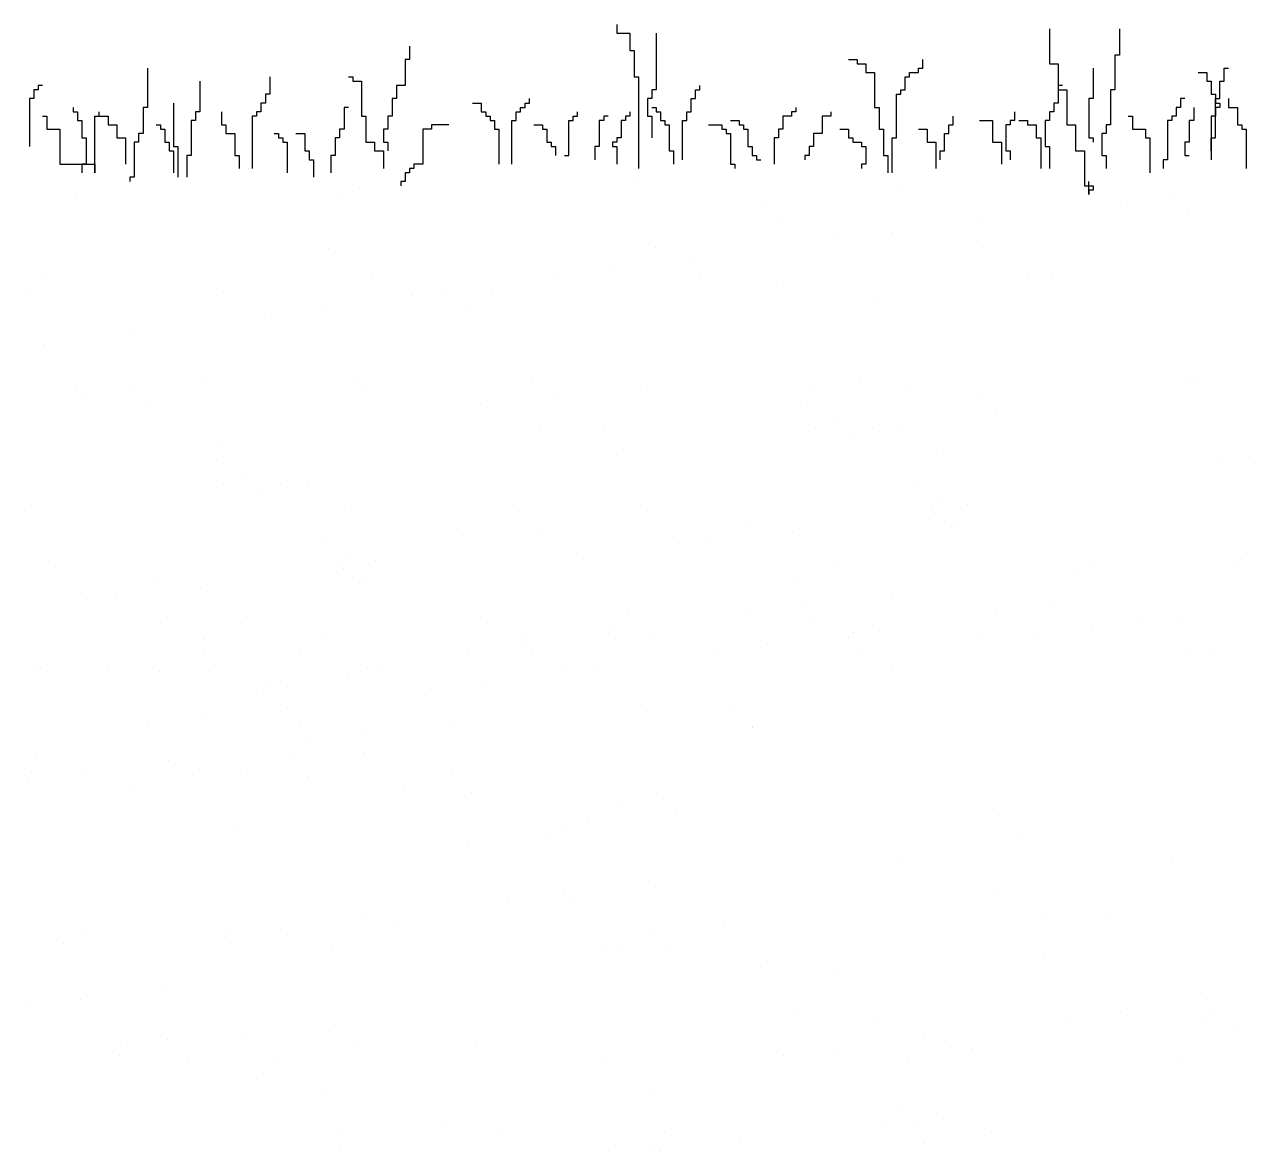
# Model space of a CAD drawing. Extents: x -1292 to 2908, y -1090 to 1828.
# Drawn here: x -538.7 to -305.5, y -196.4 to 18.3 of the extents above; entities that cross this region are included whole.
import ezdxf

# ---------------------------------------------------------------- set-up
doc = ezdxf.new("R2010")
doc.units = 0
doc.header["$MEASUREMENT"] = 0
doc.layers.add('TREE', color=3, linetype='CONTINUOUS')

msp = doc.modelspace()

# ---------------------------------------------------------------- linework, layer by layer
at = {"layer": 'TREE', "linetype": 'CONTINUOUS'}
for p, q in [((-425.92, 18.25), (-425.92, 16.59)), ((-425.92, 16.59), (-423.43, 16.59)), ((-423.43, 16.59), (-423.43, 13.27)), ((-418.43, 16.59), (-418.43, 5.79)), ((-343.55, 17.42), (-343.55, 10.78)), ((-330.24, 17.42), (-330.24, 12.44)), ((-465.38, 14.1), (-465.38, 11.61)), ((-423.43, 13.27), (-422.59, 13.27)), ((-422.59, 13.27), (-422.59, 8.28)), ((-330.24, 12.44), (-331.07, 12.44)), ((-331.07, 12.44), (-331.07, 5.79)), ((-515.3, 9.95), (-515.3, 2.47)), ((-465.38, 11.61), (-466.21, 11.61)), ((-466.21, 11.61), (-466.21, 6.62)), ((-381.82, 11.61), (-380.16, 11.61)), ((-380.16, 11.61), (-380.16, 10.78)), ((-380.16, 10.78), (-378.5, 10.78)), ((-378.5, 10.78), (-378.5, 9.12)), ((-368.51, 9.12), (-368.51, 9.95)), ((-368.51, 9.95), (-367.68, 9.95)), ((-367.68, 9.95), (-367.68, 11.61)), ((-343.55, 10.78), (-341.89, 10.78)), ((-341.89, 10.78), (-341.89, 5.79)), ((-335.23, 9.95), (-335.23, 4.13)), ((-310.27, 7.45), (-310.27, 9.95)), ((-310.27, 9.95), (-309.44, 9.95)), ((-505.32, 7.45), (-505.32, 1.64)), ((-492, 8.28), (-492, 4.96)), ((-477.03, 8.28), (-476.2, 8.28)), ((-476.2, 8.28), (-476.2, 7.45)), ((-476.2, 7.45), (-474.53, 7.45)), ((-474.53, 7.45), (-474.53, 0.81)), ((-422.59, 8.28), (-421.76, 8.28)), ((-421.76, 8.28), (-421.76, -9.16)), ((-378.5, 9.12), (-376.83, 9.12)), ((-376.83, 9.12), (-376.83, 2.47)), ((-371.01, 5.79), (-371.01, 8.28)), ((-371.01, 8.28), (-370.18, 8.28)), ((-370.18, 8.28), (-370.18, 9.12)), ((-370.18, 9.12), (-368.51, 9.12)), ((-315.26, 9.12), (-313.6, 9.12)), ((-313.6, 9.12), (-313.6, 7.45)), ((-313.6, 7.45), (-312.76, 7.45)), ((-312.76, 7.45), (-312.76, 4.96)), ((-311.1, 4.13), (-311.1, 7.45)), ((-311.1, 7.45), (-310.27, 7.45)), ((-536.1, 5.79), (-536.94, 5.79)), ((-536.94, 5.79), (-536.94, 4.13)), ((-535.27, 6.62), (-536.1, 6.62)), ((-536.1, 6.62), (-536.1, 5.79)), ((-492, 4.96), (-492.84, 4.96)), ((-492.84, 4.96), (-492.84, 3.3)), ((-466.21, 6.62), (-467.88, 6.62)), ((-467.88, 6.62), (-467.88, 4.13)), ((-418.43, 5.79), (-419.27, 5.79)), ((-419.27, 5.79), (-419.27, 4.13)), ((-410.95, 4.13), (-410.95, 5.79)), ((-410.95, 5.79), (-410.11, 5.79)), ((-410.11, 5.79), (-410.11, 6.62)), ((-372.67, -3.35), (-372.67, 4.96)), ((-372.67, 4.96), (-371.84, 4.96)), ((-371.84, 4.96), (-371.84, 5.79)), ((-371.84, 5.79), (-371.01, 5.79)), ((-341.05, 6.62), (-341.89, 6.62)), ((-341.89, 6.62), (-341.89, 3.3)), ((-341.89, 5.79), (-340.22, 5.79)), ((-340.22, 5.79), (-340.22, -0.85)), ((-331.07, 5.79), (-331.9, 5.79)), ((-331.9, 5.79), (-331.9, -0.85)), ((-312.76, 4.96), (-311.93, 4.96)), ((-311.93, 4.96), (-311.93, 3.3)), ((-536.94, 4.13), (-537.77, 4.13)), ((-537.77, 4.13), (-537.77, -5.01)), ((-529.45, 2.47), (-529.45, 1.64)), ((-515.3, 2.47), (-516.13, 2.47)), ((-516.13, 2.47), (-516.13, -2.52)), ((-510.31, 3.3), (-510.31, -5.01)), ((-492.84, 3.3), (-493.67, 3.3)), ((-493.67, 3.3), (-493.67, 1.64)), ((-477.03, 2.47), (-477.86, 2.47)), ((-477.86, 2.47), (-477.86, -1.69)), ((-467.88, 4.13), (-468.71, 4.13)), ((-468.71, 4.13), (-468.71, 0.81)), ((-453.38, 3.3), (-451.72, 3.3)), ((-451.72, 3.3), (-451.72, 1.64)), ((-444.23, 1.64), (-444.23, 2.47)), ((-444.23, 2.47), (-443.4, 2.47)), ((-443.4, 2.47), (-443.4, 3.3)), ((-443.4, 3.3), (-442.56, 3.3)), ((-442.56, 3.3), (-442.56, 4.13)), ((-419.27, 4.13), (-420.1, 4.13)), ((-420.1, 4.13), (-420.1, 0.81)), ((-419.27, 2.47), (-418.43, 2.47)), ((-418.43, 2.47), (-418.43, 1.64)), ((-411.78, 1.64), (-411.78, 4.13)), ((-411.78, 4.13), (-410.95, 4.13)), ((-391.81, 2.47), (-391.81, 1.64)), ((-376.83, 2.47), (-376, 2.47)), ((-376, 2.47), (-376, -1.69)), ((-341.89, 3.3), (-342.72, 3.3)), ((-342.72, 3.3), (-342.72, 1.64)), ((-335.23, 4.13), (-336.06, 4.13)), ((-336.06, 4.13), (-336.06, -3.35)), ((-318.59, 2.47), (-319.42, 2.47)), ((-319.42, 2.47), (-319.42, 0.81)), ((-317.76, 4.13), (-318.59, 4.13)), ((-318.59, 4.13), (-318.59, 2.47)), ((-316.09, 2.47), (-316.09, -0.02)), ((-311.93, -3.35), (-311.93, 4.13)), ((-311.93, 4.13), (-311.1, 4.13)), ((-311.93, 3.3), (-311.1, 3.3)), ((-311.1, 2.47), (-311.93, 2.47)), ((-311.93, 2.47), (-311.93, 0.81)), ((-311.1, 3.3), (-311.1, 2.47)), ((-309.44, 4.13), (-309.44, 2.47)), ((-309.44, 2.47), (-307.77, 2.47)), ((-307.77, 2.47), (-307.77, -0.85)), ((-535.27, 0.81), (-534.44, 0.81)), ((-534.44, 0.81), (-534.44, -1.69)), ((-529.45, 1.64), (-528.61, 1.64)), ((-528.61, 1.64), (-528.61, -0.02)), ((-525.29, -9.99), (-525.29, 0.81)), ((-525.29, 0.81), (-524.45, 0.81)), ((-524.45, 0.81), (-524.45, 1.64)), ((-524.45, 0.81), (-522.79, 0.81)), ((-522.79, 0.81), (-522.79, -0.85)), ((-505.32, 1.64), (-506.15, 1.64)), ((-506.15, 1.64), (-506.15, -0.02)), ((-501.16, 1.64), (-501.16, -0.85)), ((-494.5, 0.81), (-495.33, 0.81)), ((-495.33, 0.81), (-495.33, -9.16)), ((-493.67, 1.64), (-494.5, 1.64)), ((-494.5, 1.64), (-494.5, 0.81)), ((-474.53, 0.81), (-473.7, 0.81)), ((-473.7, 0.81), (-473.7, -4.18)), ((-468.71, 0.81), (-469.54, 0.81)), ((-469.54, 0.81), (-469.54, -1.69)), ((-451.72, 1.64), (-450.88, 1.64)), ((-450.88, 1.64), (-450.88, 0.81)), ((-450.88, 0.81), (-450.05, 0.81)), ((-450.05, 0.81), (-450.05, -0.02)), ((-445.06, -0.02), (-445.06, 1.64)), ((-445.06, 1.64), (-444.23, 1.64)), ((-434.24, -0.02), (-434.24, 0.81)), ((-434.24, 0.81), (-433.41, 0.81)), ((-433.41, 0.81), (-433.41, 1.64)), ((-427.59, 0.81), (-428.42, 0.81)), ((-428.42, 0.81), (-428.42, -0.02)), ((-423.43, 0.81), (-424.26, 0.81)), ((-424.26, 0.81), (-424.26, -0.02)), ((-423.43, 1.64), (-423.43, 0.81)), ((-420.1, 0.81), (-419.27, 0.81)), ((-419.27, 0.81), (-419.27, -3.35)), ((-418.43, 1.64), (-417.6, 1.64)), ((-417.6, 1.64), (-417.6, -0.02)), ((-412.61, -0.02), (-412.61, 1.64)), ((-412.61, 1.64), (-411.78, 1.64)), ((-392.64, 0.81), (-394.31, 0.81)), ((-394.31, 0.81), (-394.31, -1.69)), ((-391.81, 1.64), (-392.64, 1.64)), ((-392.64, 1.64), (-392.64, 0.81)), ((-385.15, 0.81), (-386.82, 0.81)), ((-386.82, 0.81), (-386.82, -2.52)), ((-385.15, 1.64), (-385.15, 0.81)), ((-361.86, -0.85), (-361.86, 0.81)), ((-350.21, 1.64), (-350.21, -0.02)), ((-342.72, 1.64), (-343.55, 1.64)), ((-343.55, 1.64), (-343.55, -0.02)), ((-328.57, 0.81), (-327.74, 0.81)), ((-327.74, 0.81), (-327.74, -1.69)), ((-319.42, 0.81), (-320.25, 0.81)), ((-320.25, 0.81), (-320.25, -0.02)), ((-311.93, 0.81), (-312.76, 0.81)), ((-312.76, 0.81), (-312.76, -7.5)), ((-534.44, -1.69), (-531.94, -1.69)), ((-531.94, -1.69), (-531.94, -8.33)), ((-528.61, -0.02), (-527.78, -0.02)), ((-527.78, -0.02), (-527.78, -3.35)), ((-522.79, -0.85), (-521.13, -0.85)), ((-521.13, -0.85), (-521.13, -3.35)), ((-513.64, -0.85), (-512.81, -0.85)), ((-512.81, -0.85), (-512.81, -1.69)), ((-512.81, -1.69), (-511.97, -1.69)), ((-511.97, -1.69), (-511.97, -4.18)), ((-506.15, -0.02), (-506.98, -0.02)), ((-506.98, -0.02), (-506.98, -6.67)), ((-501.16, -0.85), (-500.33, -0.85)), ((-500.33, -0.85), (-500.33, -2.52)), ((-477.86, -1.69), (-478.69, -1.69)), ((-478.69, -1.69), (-478.69, -3.35)), ((-469.54, -1.69), (-470.37, -1.69)), ((-470.37, -1.69), (-470.37, -4.18)), ((-461.22, -1.69), (-462.88, -1.69)), ((-462.88, -1.69), (-462.88, -8.33)), ((-457.89, -0.85), (-461.22, -0.85)), ((-461.22, -0.85), (-461.22, -1.69)), ((-450.05, -0.02), (-449.22, -0.02)), ((-449.22, -0.02), (-449.22, -1.69)), ((-449.22, -1.69), (-448.39, -1.69)), ((-448.39, -1.69), (-448.39, -8.33)), ((-445.89, -8.33), (-445.89, -0.02)), ((-445.89, -0.02), (-445.06, -0.02)), ((-441.73, -0.85), (-440.07, -0.85)), ((-440.07, -0.85), (-440.07, -1.69)), ((-440.07, -1.69), (-439.24, -1.69)), ((-439.24, -1.69), (-439.24, -4.18)), ((-435.08, -6.67), (-435.08, -0.02)), ((-435.08, -0.02), (-434.24, -0.02)), ((-428.42, -0.02), (-429.25, -0.02)), ((-429.25, -0.02), (-429.25, -5.01)), ((-424.26, -0.02), (-425.09, -0.02)), ((-425.09, -0.02), (-425.09, -3.35)), ((-417.6, -0.02), (-416.77, -0.02)), ((-416.77, -0.02), (-416.77, -0.85)), ((-416.77, -0.85), (-415.94, -0.85)), ((-415.94, -0.85), (-415.94, -5.84)), ((-413.44, -7.5), (-413.44, -0.02)), ((-413.44, -0.02), (-412.61, -0.02)), ((-408.45, -0.85), (-405.95, -0.85)), ((-405.95, -0.85), (-405.95, -1.69)), ((-405.95, -1.69), (-405.12, -1.69)), ((-405.12, -1.69), (-405.12, -2.52)), ((-404.29, -0.02), (-402.63, -0.02)), ((-402.63, -0.02), (-402.63, -0.85)), ((-402.63, -0.85), (-401.79, -0.85)), ((-401.79, -0.85), (-401.79, -1.69)), ((-401.79, -1.69), (-400.96, -1.69)), ((-400.96, -1.69), (-400.96, -5.01)), ((-394.31, -1.69), (-395.14, -1.69)), ((-395.14, -1.69), (-395.14, -3.35)), ((-383.49, -1.69), (-381.82, -1.69)), ((-381.82, -1.69), (-381.82, -3.35)), ((-376, -1.69), (-375.17, -1.69)), ((-375.17, -1.69), (-375.17, -6.67)), ((-368.51, -1.69), (-366.85, -1.69)), ((-366.85, -1.69), (-366.85, -4.18)), ((-362.69, -2.52), (-362.69, -0.85)), ((-362.69, -0.85), (-361.86, -0.85)), ((-356.86, -0.02), (-354.37, -0.02)), ((-354.37, -0.02), (-354.37, -4.18)), ((-351.04, -0.85), (-351.87, -0.85)), ((-351.87, -0.85), (-351.87, -5.84)), ((-350.21, -0.02), (-351.04, -0.02)), ((-351.04, -0.02), (-351.04, -0.85)), ((-349.37, -0.02), (-347.71, -0.02)), ((-347.71, -0.02), (-347.71, -0.85)), ((-347.71, -0.85), (-346.05, -0.85)), ((-346.05, -0.85), (-346.05, -3.35)), ((-343.55, -0.02), (-344.38, -0.02)), ((-344.38, -0.02), (-344.38, -5.01)), ((-340.22, -0.85), (-338.56, -0.85)), ((-338.56, -0.85), (-338.56, -5.84)), ((-331.9, -0.85), (-332.73, -0.85)), ((-332.73, -0.85), (-332.73, -2.52)), ((-327.74, -1.69), (-325.25, -1.69)), ((-325.25, -1.69), (-325.25, -3.35)), ((-320.25, -0.02), (-321.09, -0.02)), ((-321.09, -0.02), (-321.09, -7.5)), ((-316.09, -0.02), (-316.92, -0.02)), ((-316.92, -0.02), (-316.92, -4.18)), ((-307.77, -0.85), (-306.94, -0.85)), ((-306.94, -0.85), (-306.94, -1.69)), ((-306.94, -1.69), (-306.11, -1.69)), ((-306.11, -1.69), (-306.11, -9.16)), ((-527.78, -3.35), (-526.95, -3.35)), ((-526.95, -3.35), (-526.95, -8.33)), ((-521.13, -3.35), (-519.46, -3.35)), ((-519.46, -3.35), (-519.46, -8.33)), ((-516.97, -4.18), (-517.8, -4.18)), ((-517.8, -4.18), (-517.8, -10.83)), ((-516.13, -2.52), (-516.97, -2.52)), ((-516.97, -2.52), (-516.97, -4.18)), ((-511.97, -4.18), (-511.14, -4.18)), ((-511.14, -4.18), (-511.14, -5.84)), ((-500.33, -2.52), (-498.66, -2.52)), ((-498.66, -2.52), (-498.66, -6.67)), ((-491.17, -2.52), (-490.34, -2.52)), ((-490.34, -2.52), (-490.34, -3.35)), ((-490.34, -3.35), (-489.51, -3.35)), ((-489.51, -3.35), (-489.51, -4.18)), ((-489.51, -4.18), (-488.68, -4.18)), ((-488.68, -4.18), (-488.68, -9.99)), ((-487.01, -2.52), (-485.35, -2.52)), ((-485.35, -2.52), (-485.35, -5.84)), ((-478.69, -3.35), (-479.52, -3.35)), ((-479.52, -3.35), (-479.52, -6.67)), ((-473.7, -4.18), (-472.04, -4.18)), ((-472.04, -4.18), (-472.04, -5.84)), ((-470.37, -4.18), (-469.54, -4.18)), ((-469.54, -4.18), (-469.54, -5.84)), ((-439.24, -4.18), (-438.4, -4.18)), ((-438.4, -4.18), (-438.4, -5.01)), ((-425.92, -4.18), (-426.75, -4.18)), ((-426.75, -4.18), (-426.75, -5.01)), ((-425.09, -3.35), (-425.92, -3.35)), ((-425.92, -3.35), (-425.92, -4.18)), ((-405.12, -2.52), (-404.29, -2.52)), ((-404.29, -2.52), (-404.29, -8.33)), ((-395.14, -3.35), (-395.97, -3.35)), ((-395.97, -3.35), (-395.97, -8.33)), ((-386.82, -2.52), (-388.48, -2.52)), ((-388.48, -2.52), (-388.48, -5.01)), ((-381.82, -3.35), (-380.99, -3.35)), ((-380.99, -3.35), (-380.99, -4.18)), ((-380.99, -4.18), (-379.33, -4.18)), ((-379.33, -4.18), (-379.33, -5.01)), ((-373.5, -9.99), (-373.5, -3.35)), ((-373.5, -3.35), (-372.67, -3.35)), ((-366.85, -4.18), (-365.18, -4.18)), ((-365.18, -4.18), (-365.18, -9.16)), ((-363.52, -5.84), (-363.52, -2.52)), ((-363.52, -2.52), (-362.69, -2.52)), ((-354.37, -4.18), (-352.7, -4.18)), ((-352.7, -4.18), (-352.7, -8.33)), ((-346.05, -3.35), (-345.21, -3.35)), ((-345.21, -3.35), (-345.21, -9.16)), ((-336.06, -3.35), (-335.23, -3.35)), ((-335.23, -3.35), (-335.23, -4.18)), ((-332.73, -2.52), (-333.57, -2.52)), ((-333.57, -2.52), (-333.57, -6.67)), ((-325.25, -3.35), (-324.41, -3.35)), ((-324.41, -3.35), (-324.41, -9.99)), ((-316.92, -4.18), (-317.76, -4.18)), ((-317.76, -4.18), (-317.76, -6.67)), ((-312.76, -5.84), (-312.76, -3.35)), ((-312.76, -3.35), (-311.93, -3.35)), ((-511.14, -5.84), (-510.31, -5.84)), ((-510.31, -5.01), (-509.48, -5.01)), ((-510.31, -5.84), (-510.31, -9.99)), ((-509.48, -5.01), (-509.48, -10.83)), ((-506.98, -6.67), (-507.81, -6.67)), ((-507.81, -6.67), (-507.81, -10.83)), ((-498.66, -6.67), (-497.83, -6.67)), ((-497.83, -6.67), (-497.83, -9.16)), ((-485.35, -5.84), (-484.52, -5.84)), ((-484.52, -5.84), (-484.52, -7.5)), ((-479.52, -6.67), (-480.36, -6.67)), ((-480.36, -6.67), (-480.36, -9.99)), ((-472.04, -5.84), (-470.37, -5.84)), ((-470.37, -5.84), (-470.37, -9.16)), ((-438.4, -5.01), (-437.57, -5.01)), ((-437.57, -5.01), (-437.57, -6.67)), ((-435.91, -6.67), (-435.08, -6.67)), ((-429.25, -5.01), (-430.08, -5.01)), ((-430.08, -5.01), (-430.08, -7.5)), ((-426.75, -5.01), (-425.92, -5.01)), ((-425.92, -5.01), (-425.92, -8.33)), ((-415.94, -5.84), (-415.11, -5.84)), ((-415.11, -5.84), (-415.11, -8.33)), ((-400.96, -5.01), (-400.13, -5.01)), ((-400.13, -5.01), (-400.13, -6.67)), ((-400.13, -6.67), (-399.3, -6.67)), ((-399.3, -6.67), (-399.3, -7.5)), ((-389.31, -6.67), (-390.14, -6.67)), ((-390.14, -6.67), (-390.14, -7.5)), ((-388.48, -5.01), (-389.31, -5.01)), ((-389.31, -5.01), (-389.31, -6.67)), ((-379.33, -5.01), (-378.5, -5.01)), ((-378.5, -5.01), (-378.5, -8.33)), ((-375.17, -6.67), (-374.34, -6.67)), ((-374.34, -6.67), (-374.34, -9.99)), ((-364.35, -7.5), (-364.35, -5.84)), ((-364.35, -5.84), (-363.52, -5.84)), ((-351.87, -5.84), (-351.04, -5.84)), ((-351.04, -5.84), (-351.04, -7.5)), ((-344.38, -5.01), (-343.55, -5.01)), ((-343.55, -5.01), (-343.55, -9.16)), ((-338.56, -5.84), (-336.89, -5.84)), ((-336.89, -5.84), (-336.89, -12.49)), ((-333.57, -6.67), (-332.73, -6.67)), ((-332.73, -6.67), (-332.73, -9.16)), ((-317.76, -6.67), (-316.92, -6.67)), ((-531.94, -8.33), (-525.29, -8.33)), ((-526.95, -8.33), (-527.78, -8.33)), ((-527.78, -8.33), (-527.78, -9.99)), ((-525.29, -8.33), (-525.29, -9.99)), ((-484.52, -7.5), (-483.68, -7.5)), ((-483.68, -7.5), (-483.68, -10.83)), ((-464.55, -9.16), (-465.38, -9.16)), ((-465.38, -9.16), (-465.38, -9.99)), ((-462.88, -8.33), (-464.55, -8.33)), ((-464.55, -8.33), (-464.55, -9.16)), ((-404.29, -8.33), (-403.46, -8.33)), ((-403.46, -8.33), (-403.46, -9.16)), ((-399.3, -7.5), (-398.47, -7.5)), ((-378.5, -8.33), (-379.33, -8.33)), ((-379.33, -8.33), (-379.33, -9.16)), ((-321.09, -7.5), (-321.92, -7.5)), ((-321.92, -7.5), (-321.92, -9.16)), ((-517.8, -10.83), (-518.63, -10.83)), ((-518.63, -10.83), (-518.63, -11.66)), ((-466.21, -11.66), (-467.04, -11.66)), ((-467.04, -11.66), (-467.04, -12.49)), ((-465.38, -9.99), (-466.21, -9.99)), ((-466.21, -9.99), (-466.21, -11.66)), ((-336.06, -14.15), (-336.06, -11.66)), ((-474.95, -12.74), (-474.95, -12.74)), ((-422.6, -12.07), (-422.6, -12.07)), ((-371.44, -12.32), (-371.44, -12.32)), ((-336.89, -12.49), (-335.23, -12.49)), ((-335.23, -13.32), (-336.06, -13.32)), ((-336.06, -13.32), (-336.06, -14.15)), ((-335.23, -12.49), (-335.23, -13.32)), ((-528.97, -14.69), (-528.97, -14.69)), ((-478.25, -14.5), (-478.25, -14.5)), ((-398.22, -15.18), (-398.22, -15.18)), ((-330.08, -15.66), (-330.08, -15.66)), ((-319.67, -14.29), (-319.67, -14.29)), ((-394.54, -18.56), (-394.54, -18.56)), ((-317.01, -16.95), (-317.01, -16.95)), ((-357.24, -19.23), (-357.24, -19.23)), ((-383.91, -22.74), (-383.91, -22.74)), ((-373.5, -21.37), (-373.5, -21.37)), ((-480.8, -24.37), (-480.8, -24.37)), ((-418.52, -24.26), (-418.52, -24.26)), ((-356.24, -24.14), (-356.24, -24.14)), ((-411.08, -26.32), (-411.08, -26.32)), ((-534.65, -29.86), (-534.65, -29.86)), ((-472.37, -29.74), (-472.37, -29.74)), ((-437.75, -29.83), (-437.75, -29.83)), ((-427.34, -28.46), (-427.34, -28.46)), ((-410.08, -29.63), (-410.08, -29.63)), ((-347.8, -29.52), (-347.8, -29.52)), ((-343.2, -30.16), (-343.2, -30.16)), ((-538.37, -32.05), (-538.37, -32.05)), ((-500.74, -32.52), (-500.74, -32.52)), ((-395.56, -30.82), (-395.56, -30.82)), ((-464.91, -33.41), (-464.91, -33.41)), ((-458.35, -32.74), (-458.35, -32.74)), ((-449.57, -32.77), (-449.57, -32.77)), ((-377.14, -34.5), (-377.14, -34.5)), ((-491.58, -36.92), (-491.58, -36.92)), ((-481.17, -35.55), (-481.17, -35.55)), ((-454.66, -36.11), (-454.66, -36.11)), ((-518.75, -40.5), (-518.75, -40.5)), ((-535.01, -42.64), (-535.01, -42.64)), ((-379.72, -48.97), (-379.72, -48.97)), ((-317.44, -48.86), (-317.44, -48.86)), ((-316.16, -48.91), (-316.16, -48.91)), ((-518.47, -50.29), (-518.47, -50.29)), ((-504.29, -49.2), (-504.29, -49.2)), ((-475.02, -49.41), (-475.02, -49.41)), ((-473.69, -51.28), (-473.69, -51.28)), ((-442.01, -49.09), (-442.01, -49.09)), ((-421.34, -50.61), (-421.34, -50.61)), ((-388.38, -50.68), (-388.38, -50.68)), ((-370.18, -50.85), (-370.18, -50.85)), ((-529.04, -51.35), (-529.04, -51.35)), ((-527.71, -53.22), (-527.71, -53.22)), ((-437.26, -52.06), (-437.26, -52.06)), ((-357.23, -52.75), (-357.23, -52.75)), ((-514.78, -53.67), (-514.78, -53.67)), ((-451.86, -53.93), (-451.86, -53.93)), ((-389.57, -53.81), (-389.57, -53.81)), ((-384.6, -57.04), (-384.6, -57.04)), ((-372.2, -58.08), (-372.2, -58.08)), ((-353.54, -56.12), (-353.54, -56.12)), ((-440.52, -59.14), (-440.52, -59.14)), ((-428.39, -58.35), (-428.39, -58.35)), ((-388.16, -58.48), (-388.16, -58.48)), ((-380.92, -60.42), (-380.92, -60.42)), ((-377.23, -58.6), (-377.23, -58.6)), ((-501.02, -61.39), (-501.02, -61.39)), ((-502.22, -64.53), (-502.22, -64.53)), ((-426.05, -63.57), (-426.05, -63.57)), ((-363.77, -63.45), (-363.77, -63.45)), ((-311.64, -65.01), (-311.64, -65.01)), ((-305.46, -64.02), (-305.46, -64.02)), ((-500.81, -69.19), (-500.81, -69.19)), ((-497.25, -67.75), (-497.25, -67.75)), ((-489.88, -69.31), (-489.88, -69.31)), ((-484.84, -68.8), (-484.84, -68.8)), ((-368.47, -68.92), (-368.47, -68.92)), ((-493.56, -71.13), (-493.56, -71.13)), ((-364.78, -72.3), (-364.78, -72.3)), ((-538.69, -74.28), (-538.69, -74.28)), ((-476.41, -74.17), (-476.41, -74.17)), ((-444.73, -74.59), (-444.73, -74.59)), ((-421.49, -73.27), (-421.49, -73.27)), ((-365.76, -73.55), (-365.76, -73.55)), ((-359.21, -73.16), (-359.21, -73.16)), ((-365.38, -74.7), (-365.38, -74.7)), ((-363.52, -76.36), (-363.52, -76.36)), ((-455.37, -79.05), (-455.37, -79.05)), ((-441.04, -77.97), (-441.04, -77.97)), ((-415.14, -79.17), (-415.14, -79.17)), ((-401.35, -77.1), (-401.35, -77.1)), ((-392.55, -78.27), (-392.55, -78.27)), ((-361.12, -77.23), (-361.12, -77.23)), ((-481.11, -79.63), (-481.11, -79.63)), ((-408.81, -80.41), (-408.81, -80.41)), ((-477.43, -83.01), (-477.43, -83.01)), ((-471.86, -83.87), (-471.86, -83.87)), ((-433.67, -82.49), (-433.67, -82.49)), ((-307.02, -83.65), (-307.02, -83.65)), ((-534.14, -83.99), (-534.14, -83.99)), ((-478.4, -84.27), (-478.4, -84.27)), ((-478.03, -85.41), (-478.03, -85.41)), ((-384.75, -85.06), (-384.75, -85.06)), ((-335.05, -84.29), (-335.05, -84.29)), ((-307.78, -85.14), (-307.78, -85.14)), ((-513.99, -87.82), (-513.99, -87.82)), ((-476.16, -87.08), (-476.16, -87.08)), ((-473.76, -87.94), (-473.76, -87.94)), ((-392.05, -88.16), (-392.05, -88.16)), ((-338.77, -86.49), (-338.77, -86.49)), ((-527.78, -89.89), (-527.78, -89.89)), ((-505.19, -88.99), (-505.19, -88.99)), ((-373.71, -90.7), (-373.71, -90.7)), ((-521.45, -91.13), (-521.45, -91.13)), ((-389.97, -92.84), (-389.97, -92.84)), ((-343.31, -92.62), (-343.31, -92.62)), ((-450.61, -95.62), (-450.61, -95.62)), ((-423.64, -93.91), (-423.64, -93.91)), ((-400.38, -94.21), (-400.38, -94.21)), ((-388.32, -95.51), (-388.32, -95.51)), ((-353.72, -93.99), (-353.72, -93.99)), ((-326.04, -95.4), (-326.04, -95.4)), ((-319.15, -94.93), (-319.15, -94.93)), ((-512.89, -95.73), (-512.89, -95.73)), ((-497.4, -95.77), (-497.4, -95.77)), ((-427.55, -97.79), (-427.55, -97.79)), ((-427.13, -96.89), (-427.13, -96.89)), ((-380.88, -97.57), (-380.88, -97.57)), ((-375.97, -97.13), (-375.97, -97.13)), ((-335.41, -97.07), (-335.41, -97.07)), ((-504.7, -98.88), (-504.7, -98.88)), ((-481.87, -98.83), (-481.87, -98.83)), ((-444.14, -98.63), (-444.14, -98.63)), ((-443.81, -99.93), (-443.81, -99.93)), ((-419.59, -98.72), (-419.59, -98.72)), ((-397.14, -99.71), (-397.14, -99.71)), ((-381.85, -98.52), (-381.85, -98.52)), ((-357.31, -98.61), (-357.31, -98.61)), ((-345.82, -98.44), (-345.82, -98.44)), ((-504.45, -101.11), (-504.45, -101.11)), ((-486.36, -101.42), (-486.36, -101.42)), ((-454.22, -101.3), (-454.22, -101.3)), ((-442.17, -100.99), (-442.17, -100.99)), ((-407.55, -101.08), (-407.55, -101.08)), ((-379.89, -100.88), (-379.89, -100.88)), ((-317.61, -100.77), (-317.61, -100.77)), ((-313.01, -101.41), (-313.01, -101.41)), ((-536.29, -104.63), (-536.29, -104.63)), ((-535.72, -104.32), (-535.72, -104.32)), ((-522.89, -104.44), (-522.89, -104.44)), ((-513.03, -104.93), (-513.03, -104.93)), ((-502.61, -103.56), (-502.61, -103.56)), ((-473.44, -104.21), (-473.44, -104.21)), ((-470.54, -103.78), (-470.54, -103.78)), ((-435.7, -104.01), (-435.7, -104.01)), ((-429.55, -104.06), (-429.55, -104.06)), ((-373.42, -103.89), (-373.42, -103.89)), ((-477.16, -106.4), (-477.16, -106.4)), ((-450.98, -106.8), (-450.98, -106.8)), ((-494.5, -109.24), (-494.5, -109.24)), ((-491.87, -107.54), (-491.87, -107.54)), ((-488.62, -107.85), (-488.62, -107.85)), ((-461.39, -108.17), (-461.39, -108.17)), ((-488.55, -111.75), (-488.55, -111.75)), ((-504.81, -113.89), (-504.81, -113.89)), ((-420.33, -112.5), (-420.33, -112.5)), ((-403.73, -112.15), (-403.73, -112.15)), ((-515.22, -115.26), (-515.22, -115.26)), ((-486.06, -114.61), (-486.06, -114.61)), ((-457.53, -114.85), (-457.53, -114.85)), ((-400.09, -115.64), (-400.09, -115.64)), ((-400.05, -115.53), (-400.05, -115.53)), ((-484.2, -118.36), (-484.2, -118.36)), ((-473.79, -116.99), (-473.79, -116.99)), ((-536.37, -120.56), (-536.37, -120.56)), ((-474.09, -120.45), (-474.09, -120.45)), ((-511.37, -121.93), (-511.37, -121.93)), ((-488.27, -121.54), (-488.27, -121.54)), ((-538.04, -125.44), (-538.04, -125.44)), ((-537.28, -123.95), (-537.28, -123.95)), ((-527.63, -124.07), (-527.63, -124.07)), ((-505.36, -123.66), (-505.36, -123.66)), ((-497.51, -124.47), (-497.51, -124.47)), ((-484.59, -124.92), (-484.59, -124.92)), ((-457.26, -124.64), (-457.26, -124.64)), ((-517.66, -127.33), (-517.66, -127.33)), ((-466.5, -127.57), (-466.5, -127.57)), ((-453.57, -128.02), (-453.57, -128.02)), ((-418.27, -128.25), (-418.27, -128.25)), ((-425.84, -129.81), (-425.84, -129.81)), ((-414.58, -131.63), (-414.58, -131.63)), ((-353.19, -132.39), (-353.19, -132.39)), ((-498.02, -134.38), (-498.02, -134.38)), ((-435.74, -134.26), (-435.74, -134.26)), ((-431.24, -133.11), (-431.24, -133.11)), ((-454.18, -137.6), (-454.18, -137.6)), ((-439.46, -136.46), (-439.46, -136.46)), ((-349.5, -135.77), (-349.5, -135.77)), ((-371.55, -140.46), (-371.55, -140.46)), ((-320.39, -140.7), (-320.39, -140.7)), ((-419.84, -144.9), (-419.84, -144.9)), ((-353.37, -146.71), (-353.37, -146.71)), ((-446.51, -148.41), (-446.51, -148.41)), ((-436.1, -147.04), (-436.1, -147.04)), ((-434.76, -148.75), (-434.76, -148.75)), ((-473.67, -151.99), (-473.67, -151.99)), ((-467.66, -153.72), (-467.66, -153.72)), ((-405.38, -153.61), (-405.38, -153.61)), ((-344.93, -152.08), (-344.93, -152.08)), ((-332.1, -151.71), (-332.1, -151.71)), ((-527.61, -154.65), (-527.61, -154.65)), ((-500.34, -155.5), (-500.34, -155.5)), ((-499.59, -154.01), (-499.59, -154.01)), ((-489.93, -154.13), (-489.93, -154.13)), ((-419.56, -154.7), (-419.56, -154.7)), ((-531.33, -156.85), (-531.33, -156.85)), ((-479.96, -157.38), (-479.96, -157.38)), ((-428.8, -157.63), (-428.8, -157.63)), ((-425.54, -157.2), (-425.54, -157.2)), ((-415.87, -158.07), (-415.87, -158.07)), ((-344.51, -159.21), (-344.51, -159.21)), ((-398.52, -161.15), (-398.52, -161.15)), ((-384.48, -161.87), (-384.48, -161.87)), ((-511.71, -165.29), (-511.71, -165.29)), ((-527.97, -167.43), (-527.97, -167.43)), ((-313.72, -167.52), (-313.72, -167.52)), ((-538.38, -168.8), (-538.38, -168.8)), ((-392.22, -169.27), (-392.22, -169.27)), ((-329.98, -169.66), (-329.98, -169.66)), ((-312.19, -169.95), (-312.19, -169.95)), ((-479.68, -172.25), (-479.68, -172.25)), ((-376.85, -171.54), (-376.85, -171.54)), ((-340.39, -171.03), (-340.39, -171.03)), ((-314.57, -171.43), (-314.57, -171.43)), ((-497.25, -174), (-497.25, -174)), ((-367.56, -174.6), (-367.56, -174.6)), ((-308.51, -173.33), (-308.51, -173.33)), ((-519.1, -175.58), (-519.1, -175.58)), ((-511.43, -175.09), (-511.43, -175.09)), ((-475.99, -175.63), (-475.99, -175.63)), ((-452.92, -176.14), (-452.92, -176.14)), ((-383.82, -176.75), (-383.82, -176.75)), ((-363.39, -175.3), (-363.39, -175.3)), ((-358.23, -176.69), (-358.23, -176.69)), ((-520.67, -178.02), (-520.67, -178.02)), ((-507.74, -178.46), (-507.74, -178.46)), ((-490.3, -179.08), (-490.3, -179.08)), ((-428.02, -178.97), (-428.02, -178.97)), ((-394.23, -178.12), (-394.23, -178.12)), ((-370.29, -178.99), (-370.29, -178.99)), ((-319.13, -179.24), (-319.13, -179.24)), ((-493.27, -181.55), (-493.27, -181.55)), ((-481.87, -184.46), (-481.87, -184.46)), ((-419.59, -184.34), (-419.59, -184.34)), ((-372.32, -187.51), (-372.32, -187.51)), ((-375.39, -190.55), (-375.39, -190.55)), ((-368.63, -190.89), (-368.63, -190.89)), ((-364.98, -189.18), (-364.98, -189.18)), ((-479.15, -192.75), (-479.15, -192.75)), ((-458.59, -191.57), (-458.59, -191.57)), ((-448.57, -193.18), (-448.57, -193.18)), ((-416.87, -192.64), (-416.87, -192.64)), ((-354.59, -192.53), (-354.59, -192.53)), ((-402.55, -194.12), (-402.55, -194.12)), ((-367.36, -194.95), (-367.36, -194.95)), ((-478.7, -195.92), (-478.7, -195.92)), ((-427.54, -196.17), (-427.54, -196.17)), ((-418.81, -196.26), (-418.81, -196.26)), ((-417.66, -196.4), (-417.66, -196.4))]:
    msp.add_line(p, q, dxfattribs=at)

doc.saveas('drawing.dxf')
